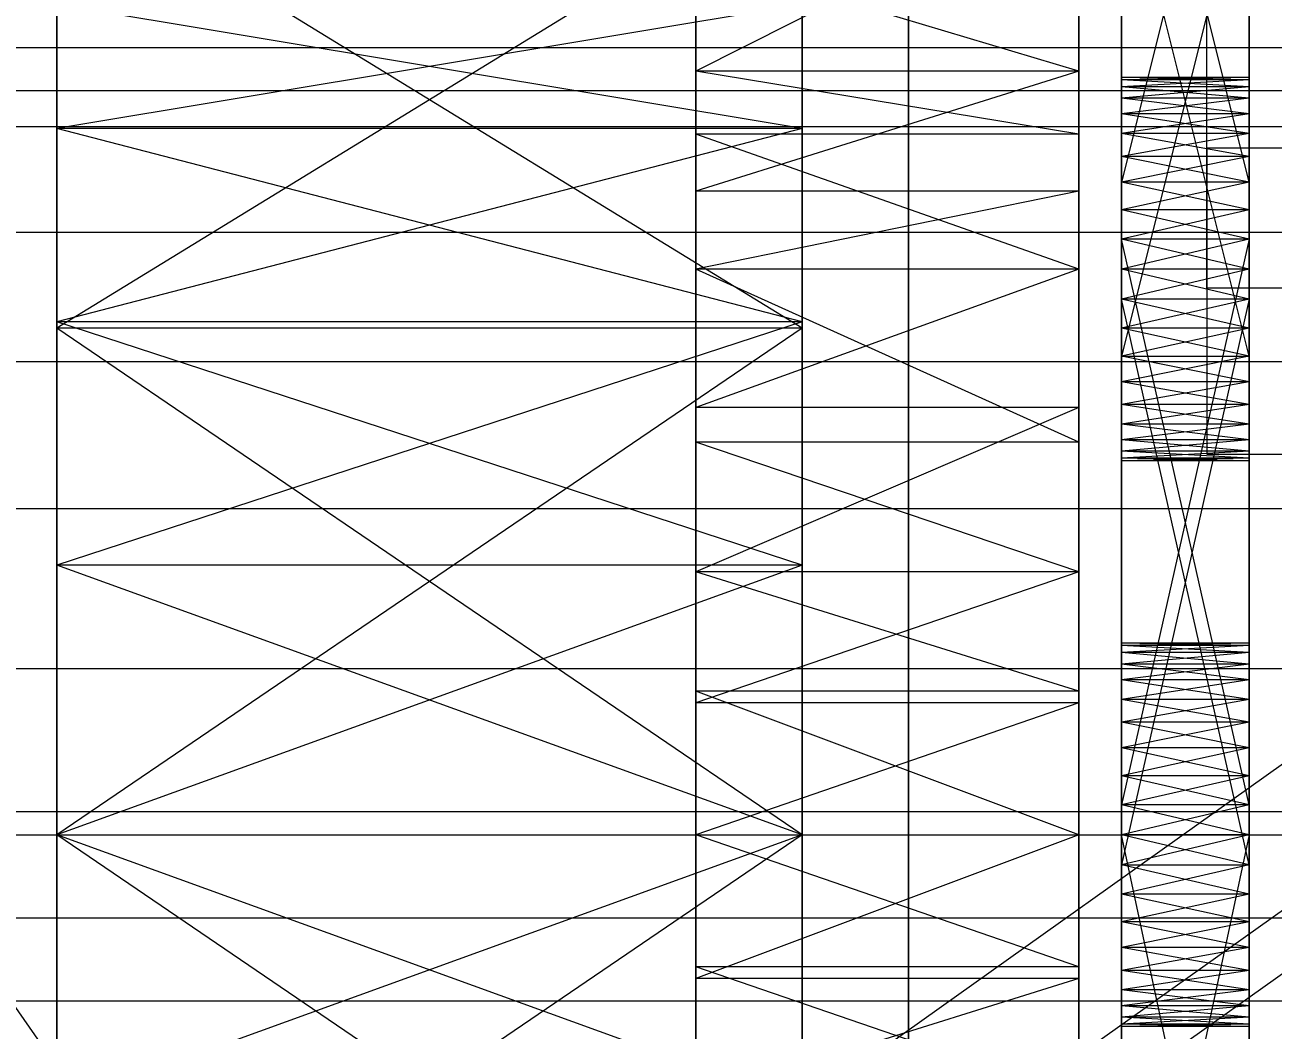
# Model space of a CAD drawing. Header units: millimetres. Extents: x -1970 to 59977, y -65068 to 6837.
# Drawn here: x 1398.5 to 1457.1, y -33802.7 to -33755.5 of the extents above; entities that cross this region are included whole.
import ezdxf

# ---------------------------------------------------------------- set-up
doc = ezdxf.new("R2010")
doc.units = ezdxf.units.MM
for name, color, linetype, lineweight in [('COTAS_O', 1, 'Continuous', 0), ('frontal_C03', 7, 'Continuous', 0), ('frontal_secador', 7, 'Continuous', 0), ('frontal_tolva', 7, 'Continuous', 0)]:
    doc.layers.add(name, color=color, linetype=linetype, lineweight=lineweight)
doc.dimstyles.new('R19_100', dxfattribs={"dimtxt": 250, "dimasz": 150, "dimexe": 150, "dimexo": 80, "dimgap": 100, "dimtad": 1, "dimtih": 1, "dimtoh": 1, "dimdsep": 46, "dimcen": 0.09, "dimadec": 0, "dimazin": 0, "dimtfac": 1, "dimtdec": 4, "dimtofl": 0, "dimtmove": 0, "dimatfit": 3, "dimfxl": 1, "dimtolj": 1, "dimtzin": 0, "dimarcsym": 0})

# ---------------------------------------------------------------- blocks, each defined once
blk = doc.blocks.new('*D39')
at = {"layer": 'COTAS_O', "color": 0, "lineweight": -2, "transparency": 16777216}
for p, q in [((-1725, -34320), (-1725, -33550)), ((1725, -34320), (1725, -33550)), ((-1575, -33700), (1575, -33700))]:
    blk.add_line(p, q, dxfattribs=at)
at = {"layer": 'COTAS_O', "color": 0, "transparency": 16777216}
for points in [[(-1575, -33675), (-1575, -33725), (-1725, -33700)], [(1575, -33675), (1575, -33725), (1725, -33700)]]:
    blk.add_solid(points, dxfattribs=at)
at = {"layer": 'Defpoints', "color": 0, "transparency": 16777216}
for p in [(1725, -33700), (-1725, -34400), (1725, -34400)]:
    blk.add_point(p, dxfattribs=at)

msp = doc.modelspace()

# ---------------------------------------------------------------- linework, layer by layer
at = {"layer": 'frontal_C03'}
for p, q in [((1440, -34004.816), (1440, -33657.91)), ((1440, -33666.893), (1440, -34013.799)), ((1454, -33767.821), (1454, -33753.448)), ((1454, -33761.244), (1454, -33753.448)), ((-1500, -33758.543), (1500, -33758.543)), ((1506, -33761.244), (1454, -33761.244)), ((1454, -33761.244), (1454, -33775.616)), ((1506, -33767.821), (1454, -33767.821)), ((1454, -33767.821), (1454, -33775.616)), ((1454, -33775.616), (1506, -33775.616)), ((1530, -33792.417), (-1530, -33792.417)), ((1530, -33797.417), (-1530, -33797.417))]:
    msp.add_line(p, q, dxfattribs=at)
at = {"layer": 'frontal_secador'}
for p, q in [((1400, -36000), (1400, -33000)), ((1400, -36000), (1400, -33075)), ((1400, -34600), (1400, -33075)), ((1400, -35940), (1400, -33075)), ((1400, -34650), (1400, -33075)), ((1400, -36000), (1400, -33250)), ((1400, -33793.5), (1400, -33720.269)), ((1400, -33760.33), (1400, -33720.269)), ((1435, -33720.269), (1435, -33793.5)), ((1435, -33720.269), (1435, -33760.33)), ((1430, -33723.111), (1430, -33757.635)), ((1430, -33723.111), (1430, -33805.858)), ((1448, -33757.635), (1448, -33723.111)), ((1448, -33805.858), (1448, -33723.111)), ((1450, -33734.391), (1450, -33765.517)), ((1456, -33765.517), (1456, -33734.391)), ((1450, -33764.143), (1450, -33736.586)), ((1450, -33769.706), (1450, -33736.586)), ((1450, -33775.925), (1450, -33736.586)), ((1456, -33736.586), (1456, -33764.143)), ((1456, -33736.586), (1456, -33769.706)), ((1456, -33736.586), (1456, -33775.925)), ((1430, -33737.639), (1430, -33757.635)), ((1430, -33781.142), (1430, -33737.639)), ((1430, -33829.365), (1430, -33737.639)), ((1430, -33737.639), (1430, -33805.858)), ((1430, -33871.527), (1430, -33737.639)), ((1448, -33757.635), (1448, -33737.639)), ((1448, -33737.639), (1448, -33781.142)), ((1448, -33737.639), (1448, -33829.365)), ((1448, -33805.858), (1448, -33737.639)), ((1448, -33737.639), (1448, -33871.527)), ((1450, -33737.66), (1450, -33762.839)), ((1450, -33737.66), (1450, -33765.517)), ((1450, -33773.289), (1450, -33737.66)), ((1456, -33762.839), (1456, -33737.66)), ((1456, -33765.517), (1456, -33737.66)), ((1456, -33737.66), (1456, -33773.289)), ((1450, -33762.839), (1450, -33738.865)), ((1456, -33762.839), (1450, -33738.865)), ((1450, -33764.143), (1450, -33738.865)), ((1456, -33738.865), (1450, -33762.839)), ((1456, -33738.865), (1456, -33762.839)), ((1456, -33738.865), (1456, -33764.143)), ((1430, -33757.635), (1430, -33742.194)), ((1448, -33742.194), (1448, -33757.635)), ((1450, -33773.289), (1450, -33742.95)), ((1456, -33742.95), (1456, -33773.289)), ((1450, -33744.358), (1450, -33772.215)), ((1450, -33744.358), (1450, -33774.206)), ((1450, -33744.358), (1450, -33775.925)), ((1456, -33772.215), (1456, -33744.358)), ((1456, -33774.206), (1456, -33744.358)), ((1456, -33775.925), (1456, -33744.358)), ((1450, -33771.01), (1450, -33745.732)), ((1450, -33773.289), (1450, -33745.732)), ((1456, -33745.732), (1456, -33771.01)), ((1456, -33745.732), (1456, -33773.289)), ((1450, -33747.036), (1450, -33771.01)), ((1456, -33747.036), (1450, -33771.01)), ((1450, -33747.036), (1450, -33772.215)), ((1456, -33771.01), (1450, -33747.036)), ((1456, -33771.01), (1456, -33747.036)), ((1456, -33772.215), (1456, -33747.036)), ((1400, -33748.24), (1400, -33793.5)), ((1400, -33769.706), (1400, -33748.24)), ((1400, -33748.24), (1400, -33838.76)), ((1400, -33760.33), (1400, -33748.24)), ((1400, -33769.401), (1400, -33748.24)), ((1400, -33780.83), (1400, -33748.24)), ((1435, -33769.706), (1400, -33748.24)), ((1435, -33748.24), (1400, -33769.706)), ((1430, -33748.565), (1430, -33757.635)), ((1448, -33748.565), (1430, -33757.635)), ((1435, -33793.5), (1435, -33748.24)), ((1435, -33748.24), (1435, -33769.706)), ((1435, -33838.76), (1435, -33748.24)), ((1435, -33748.24), (1435, -33760.33)), ((1435, -33748.24), (1435, -33769.401)), ((1435, -33748.24), (1435, -33780.83)), ((1448, -33757.635), (1448, -33748.565)), ((1430, -33757.635), (1430, -33752.223)), ((1448, -33757.635), (1430, -33752.223)), ((1448, -33752.223), (1448, -33757.635)), ((1400, -33760.33), (1400, -33754.507)), ((1435, -33760.33), (1400, -33754.507)), ((1435, -33754.507), (1400, -33760.33)), ((1430, -33756.545), (1430, -33754.269)), ((1435, -33754.507), (1435, -33760.33)), ((1480, -33756.545), (1325, -33756.545)), ((1430, -33756.545), (1325, -33756.545)), ((1430, -33760.241), (1430, -33756.545)), ((1430, -33757.635), (1430, -33775.058)), ((1430, -33760.589), (1430, -33757.635)), ((1430, -33757.635), (1430, -33781.142)), ((1430, -33757.635), (1430, -33763.268)), ((1430, -33757.635), (1430, -33805.858)), ((1448, -33760.589), (1430, -33757.635)), ((1448, -33757.635), (1430, -33757.635)), ((1448, -33757.635), (1430, -33763.268)), ((1448, -33775.058), (1448, -33757.635)), ((1448, -33757.635), (1448, -33760.589)), ((1448, -33781.142), (1448, -33757.635)), ((1448, -33763.268), (1448, -33757.635)), ((1448, -33805.858), (1448, -33757.635)), ((1450, -33757.925), (1450, -33758.365)), ((1450, -33758.035), (1450, -33757.925)), ((1450, -33757.925), (1450, -33759.643)), ((1456, -33758.035), (1450, -33757.925)), ((1456, -33757.925), (1450, -33757.925)), ((1456, -33757.925), (1450, -33758.035)), ((1450, -33758.365), (1450, -33758.035)), ((1456, -33758.365), (1450, -33758.035)), ((1456, -33758.035), (1450, -33758.035)), ((1456, -33758.035), (1450, -33758.365)), ((1450, -33758.035), (1450, -33758.906)), ((1450, -33758.035), (1450, -33760.561)), ((1450, -33758.035), (1450, -33765.517)), ((1450, -33762.839), (1450, -33758.035)), ((1456, -33758.365), (1456, -33757.925)), ((1456, -33757.925), (1456, -33758.035)), ((1456, -33759.643), (1456, -33757.925)), ((1456, -33758.035), (1456, -33758.365)), ((1456, -33758.906), (1456, -33758.035)), ((1456, -33760.561), (1456, -33758.035)), ((1456, -33765.517), (1456, -33758.035)), ((1456, -33758.035), (1456, -33762.839)), ((1450, -33758.365), (1450, -33759.643)), ((1450, -33758.906), (1450, -33758.365)), ((1456, -33758.906), (1450, -33758.365)), ((1456, -33758.365), (1450, -33758.365)), ((1456, -33758.365), (1450, -33758.906)), ((1456, -33759.643), (1456, -33758.365)), ((1456, -33758.365), (1456, -33758.906)), ((1450, -33759.643), (1450, -33758.906)), ((1456, -33759.643), (1450, -33758.906)), ((1456, -33758.906), (1450, -33758.906)), ((1456, -33758.906), (1450, -33759.643)), ((1450, -33758.906), (1450, -33760.561)), ((1450, -33762.839), (1450, -33758.906)), ((1456, -33758.906), (1456, -33759.643)), ((1456, -33760.561), (1456, -33758.906)), ((1456, -33758.906), (1456, -33762.839)), ((1450, -33759.643), (1450, -33761.635)), ((1450, -33760.561), (1450, -33759.643)), ((1450, -33759.643), (1450, -33764.143)), ((1450, -33759.643), (1450, -33794.908)), ((1450, -33797.586), (1450, -33759.643)), ((1456, -33760.561), (1450, -33759.643)), ((1456, -33759.643), (1450, -33759.643)), ((1456, -33759.643), (1450, -33760.561)), ((1456, -33761.635), (1456, -33759.643)), ((1456, -33759.643), (1456, -33760.561)), ((1456, -33764.143), (1456, -33759.643)), ((1456, -33794.908), (1456, -33759.643)), ((1456, -33759.643), (1456, -33797.586)), ((1480, -33760.241), (1325, -33760.241)), ((1430, -33760.241), (1325, -33760.241)), ((1400, -33760.33), (1400, -33793.5)), ((1400, -33769.401), (1400, -33760.33)), ((1435, -33769.401), (1400, -33760.33)), ((1435, -33760.33), (1400, -33760.33)), ((1435, -33760.33), (1400, -33769.401)), ((1430, -33765.216), (1430, -33760.241)), ((1435, -33793.5), (1435, -33760.33)), ((1435, -33760.33), (1435, -33769.401)), ((1430, -33760.589), (1430, -33775.058)), ((1430, -33766.925), (1430, -33760.589)), ((1448, -33766.925), (1430, -33760.589)), ((1448, -33760.589), (1430, -33760.589)), ((1448, -33775.058), (1448, -33760.589)), ((1448, -33760.589), (1448, -33766.925)), ((1450, -33761.635), (1450, -33760.561)), ((1456, -33761.635), (1450, -33760.561)), ((1456, -33760.561), (1450, -33760.561)), ((1456, -33760.561), (1450, -33761.635)), ((1450, -33760.561), (1450, -33762.839)), ((1450, -33760.561), (1450, -33765.517)), ((1456, -33760.561), (1456, -33761.635)), ((1456, -33762.839), (1456, -33760.561)), ((1456, -33765.517), (1456, -33760.561)), ((1450, -33761.635), (1450, -33764.143)), ((1450, -33762.839), (1450, -33761.635)), ((1456, -33762.839), (1450, -33761.635)), ((1456, -33761.635), (1450, -33761.635)), ((1456, -33761.635), (1450, -33762.839)), ((1456, -33764.143), (1456, -33761.635)), ((1456, -33761.635), (1456, -33762.839)), ((1430, -33773.424), (1430, -33763.268)), ((1430, -33763.268), (1430, -33766.925)), ((1430, -33781.142), (1430, -33763.268)), ((1448, -33763.268), (1430, -33763.268)), ((1448, -33763.268), (1430, -33766.925)), ((1448, -33763.268), (1448, -33773.424)), ((1448, -33766.925), (1448, -33763.268)), ((1448, -33763.268), (1448, -33781.142)), ((1450, -33764.143), (1450, -33762.839)), ((1456, -33764.143), (1450, -33762.839)), ((1456, -33762.839), (1450, -33762.839)), ((1456, -33762.839), (1450, -33764.143)), ((1450, -33762.839), (1450, -33765.517)), ((1450, -33793.5), (1450, -33762.839)), ((1450, -33798.79), (1450, -33762.839)), ((1450, -33802.06), (1450, -33762.839)), ((1456, -33762.839), (1456, -33764.143)), ((1456, -33765.517), (1456, -33762.839)), ((1456, -33762.839), (1456, -33793.5)), ((1456, -33762.839), (1456, -33798.79)), ((1456, -33762.839), (1456, -33802.06)), ((1450, -33764.143), (1450, -33792.092)), ((1450, -33765.517), (1450, -33764.143)), ((1450, -33766.925), (1450, -33764.143)), ((1450, -33764.143), (1450, -33794.908)), ((1450, -33797.586), (1450, -33764.143)), ((1456, -33765.517), (1450, -33764.143)), ((1456, -33764.143), (1450, -33764.143)), ((1456, -33764.143), (1450, -33765.517)), ((1450, -33769.706), (1450, -33764.143)), ((1456, -33792.092), (1456, -33764.143)), ((1456, -33764.143), (1456, -33765.517)), ((1456, -33764.143), (1456, -33766.925)), ((1456, -33794.908), (1456, -33764.143)), ((1456, -33764.143), (1456, -33797.586)), ((1456, -33764.143), (1456, -33769.706)), ((1480, -33765.216), (1325, -33765.216)), ((1430, -33765.216), (1325, -33765.216)), ((1430, -33771.277), (1430, -33765.216)), ((1450, -33792.092), (1450, -33765.517)), ((1450, -33765.517), (1450, -33766.925)), ((1456, -33792.092), (1450, -33765.517)), ((1456, -33765.517), (1450, -33765.517)), ((1456, -33765.517), (1450, -33766.925)), ((1450, -33765.517), (1450, -33768.333)), ((1450, -33765.517), (1450, -33771.01)), ((1450, -33765.517), (1450, -33774.944)), ((1450, -33765.517), (1450, -33773.289)), ((1456, -33766.925), (1450, -33765.517)), ((1450, -33793.5), (1450, -33765.517)), ((1450, -33765.517), (1450, -33796.281)), ((1450, -33765.517), (1450, -33798.79)), ((1450, -33765.517), (1450, -33802.06)), ((1456, -33765.517), (1450, -33792.092)), ((1456, -33765.517), (1456, -33792.092)), ((1456, -33766.925), (1456, -33765.517)), ((1456, -33768.333), (1456, -33765.517)), ((1456, -33771.01), (1456, -33765.517)), ((1456, -33774.944), (1456, -33765.517)), ((1456, -33773.289), (1456, -33765.517)), ((1456, -33765.517), (1456, -33793.5)), ((1456, -33796.281), (1456, -33765.517)), ((1456, -33798.79), (1456, -33765.517)), ((1456, -33802.06), (1456, -33765.517)), ((1430, -33775.058), (1430, -33766.925)), ((1430, -33766.925), (1430, -33773.424)), ((1448, -33775.058), (1430, -33766.925)), ((1448, -33766.925), (1430, -33766.925)), ((1448, -33766.925), (1430, -33773.424)), ((1448, -33766.925), (1448, -33775.058)), ((1448, -33773.424), (1448, -33766.925)), ((1450, -33794.908), (1450, -33766.925)), ((1450, -33766.925), (1450, -33768.333)), ((1450, -33797.586), (1450, -33766.925)), ((1456, -33766.925), (1450, -33766.925)), ((1456, -33766.925), (1450, -33768.333)), ((1456, -33768.333), (1450, -33766.925)), ((1450, -33769.706), (1450, -33766.925)), ((1456, -33766.925), (1456, -33794.908)), ((1456, -33768.333), (1456, -33766.925)), ((1456, -33766.925), (1456, -33797.586)), ((1456, -33766.925), (1456, -33769.706)), ((1450, -33768.333), (1450, -33794.908)), ((1456, -33768.333), (1450, -33768.333)), ((1456, -33768.333), (1450, -33794.908)), ((1450, -33768.333), (1450, -33771.01)), ((1450, -33769.706), (1450, -33768.333)), ((1456, -33769.706), (1450, -33768.333)), ((1456, -33768.333), (1450, -33769.706)), ((1450, -33768.333), (1450, -33796.281)), ((1456, -33794.908), (1450, -33768.333)), ((1456, -33794.908), (1456, -33768.333)), ((1456, -33771.01), (1456, -33768.333)), ((1456, -33768.333), (1456, -33769.706)), ((1456, -33796.281), (1456, -33768.333)), ((1400, -33769.401), (1400, -33793.5)), ((1400, -33780.83), (1400, -33769.401)), ((1435, -33780.83), (1400, -33769.401)), ((1435, -33769.401), (1400, -33769.401)), ((1435, -33769.401), (1400, -33780.83)), ((1400, -33793.5), (1400, -33769.706)), ((1435, -33793.5), (1400, -33769.706)), ((1435, -33769.706), (1400, -33769.706)), ((1435, -33769.706), (1400, -33793.5)), ((1435, -33793.5), (1435, -33769.401)), ((1435, -33769.401), (1435, -33780.83)), ((1435, -33769.706), (1435, -33793.5)), ((1450, -33771.01), (1450, -33769.706)), ((1456, -33771.01), (1450, -33769.706)), ((1456, -33769.706), (1450, -33769.706)), ((1450, -33772.215), (1450, -33769.706)), ((1450, -33774.206), (1450, -33769.706)), ((1450, -33775.925), (1450, -33769.706)), ((1456, -33769.706), (1450, -33771.01)), ((1456, -33769.706), (1456, -33771.01)), ((1456, -33769.706), (1456, -33772.215)), ((1456, -33769.706), (1456, -33774.206)), ((1456, -33769.706), (1456, -33775.925)), ((1480, -33771.277), (1325, -33771.277)), ((1430, -33771.277), (1325, -33771.277)), ((1430, -33778.193), (1430, -33771.277)), ((1450, -33773.289), (1450, -33771.01)), ((1450, -33771.01), (1450, -33772.215)), ((1450, -33771.01), (1450, -33774.944)), ((1450, -33771.01), (1456, -33771.01)), ((1456, -33771.01), (1450, -33772.215)), ((1456, -33772.215), (1450, -33771.01)), ((1456, -33771.01), (1456, -33773.289)), ((1456, -33772.215), (1456, -33771.01)), ((1456, -33774.944), (1456, -33771.01)), ((1450, -33772.215), (1450, -33773.289)), ((1456, -33772.215), (1450, -33772.215)), ((1456, -33772.215), (1450, -33773.289)), ((1456, -33773.289), (1450, -33772.215)), ((1450, -33774.206), (1450, -33772.215)), ((1456, -33773.289), (1456, -33772.215)), ((1456, -33772.215), (1456, -33774.206)), ((1450, -33774.944), (1450, -33773.289)), ((1450, -33773.289), (1450, -33774.206)), ((1450, -33775.814), (1450, -33773.289)), ((1456, -33773.289), (1450, -33773.289)), ((1456, -33773.289), (1450, -33774.206)), ((1456, -33774.206), (1450, -33773.289)), ((1456, -33773.289), (1456, -33774.944)), ((1456, -33774.206), (1456, -33773.289)), ((1456, -33773.289), (1456, -33775.814)), ((1430, -33773.424), (1430, -33781.142)), ((1448, -33773.424), (1430, -33773.424)), ((1448, -33773.424), (1430, -33781.142)), ((1448, -33781.142), (1448, -33773.424)), ((1450, -33774.206), (1450, -33774.944)), ((1456, -33774.206), (1450, -33774.206)), ((1456, -33774.206), (1450, -33774.944)), ((1456, -33774.944), (1450, -33774.206)), ((1450, -33775.484), (1450, -33774.206)), ((1450, -33775.925), (1450, -33774.206)), ((1456, -33774.944), (1456, -33774.206)), ((1456, -33774.206), (1456, -33775.484)), ((1456, -33774.206), (1456, -33775.925)), ((1430, -33781.142), (1430, -33775.058)), ((1448, -33781.142), (1430, -33775.058)), ((1448, -33775.058), (1430, -33775.058)), ((1448, -33775.058), (1448, -33781.142)), ((1450, -33775.814), (1450, -33774.944)), ((1450, -33774.944), (1450, -33775.484)), ((1456, -33774.944), (1450, -33774.944)), ((1456, -33774.944), (1450, -33775.484)), ((1456, -33775.484), (1450, -33774.944)), ((1456, -33774.944), (1456, -33775.814)), ((1456, -33775.484), (1456, -33774.944)), ((1450, -33775.484), (1450, -33775.814)), ((1456, -33775.484), (1450, -33775.484)), ((1456, -33775.484), (1450, -33775.814)), ((1456, -33775.814), (1450, -33775.484)), ((1450, -33775.925), (1450, -33775.484)), ((1456, -33775.814), (1456, -33775.484)), ((1456, -33775.484), (1456, -33775.925)), ((1450, -33775.814), (1450, -33775.925)), ((1456, -33775.814), (1450, -33775.814)), ((1456, -33775.814), (1450, -33775.925)), ((1456, -33775.925), (1450, -33775.814)), ((1456, -33775.925), (1450, -33775.925)), ((1456, -33775.814), (1456, -33775.925)), ((1480, -33778.193), (1325, -33778.193)), ((1430, -33778.193), (1325, -33778.193)), ((1430, -33785.696), (1430, -33778.193)), ((1400, -33780.83), (1400, -33793.5)), ((1400, -33780.83), (1400, -33838.76)), ((1435, -33793.5), (1400, -33780.83)), ((1435, -33780.83), (1400, -33780.83)), ((1435, -33780.83), (1400, -33793.5)), ((1435, -33793.5), (1435, -33780.83)), ((1435, -33838.76), (1435, -33780.83)), ((1430, -33781.142), (1430, -33799.698)), ((1430, -33786.752), (1430, -33781.142)), ((1430, -33781.142), (1430, -33805.858)), ((1430, -33781.142), (1430, -33787.302)), ((1430, -33829.365), (1430, -33781.142)), ((1448, -33786.752), (1430, -33781.142)), ((1448, -33781.142), (1430, -33781.142)), ((1448, -33781.142), (1430, -33787.302)), ((1448, -33799.698), (1448, -33781.142)), ((1448, -33781.142), (1448, -33786.752)), ((1448, -33805.858), (1448, -33781.142)), ((1448, -33787.302), (1448, -33781.142)), ((1448, -33781.142), (1448, -33829.365)), ((1450, -33784.611), (1450, -33784.5)), ((1456, -33784.611), (1450, -33784.5)), ((1456, -33784.5), (1450, -33784.5)), ((1456, -33784.5), (1450, -33784.611)), ((1450, -33784.611), (1450, -33785.481)), ((1450, -33784.94), (1450, -33784.611)), ((1450, -33784.611), (1450, -33787.136)), ((1456, -33784.94), (1450, -33784.611)), ((1456, -33784.611), (1450, -33784.611)), ((1456, -33784.611), (1450, -33784.94)), ((1450, -33785.481), (1450, -33784.94)), ((1456, -33785.481), (1450, -33784.94)), ((1456, -33784.94), (1450, -33784.94)), ((1456, -33784.94), (1450, -33785.481)), ((1456, -33784.611), (1456, -33784.5)), ((1456, -33785.481), (1456, -33784.611)), ((1456, -33784.611), (1456, -33784.94)), ((1456, -33787.136), (1456, -33784.611)), ((1456, -33784.94), (1456, -33785.481)), ((1450, -33785.481), (1450, -33787.136)), ((1450, -33786.219), (1450, -33785.481)), ((1450, -33789.414), (1450, -33785.481)), ((1450, -33824.281), (1450, -33785.481)), ((1456, -33786.219), (1450, -33785.481)), ((1456, -33785.481), (1450, -33785.481)), ((1456, -33785.481), (1450, -33786.219)), ((1456, -33787.136), (1456, -33785.481)), ((1456, -33785.481), (1456, -33786.219)), ((1456, -33785.481), (1456, -33789.414)), ((1456, -33785.481), (1456, -33824.281)), ((1480, -33785.696), (1325, -33785.696)), ((1430, -33785.696), (1325, -33785.696)), ((1430, -33793.5), (1430, -33785.696)), ((1430, -33786.752), (1430, -33799.698)), ((1430, -33793.5), (1430, -33786.752)), ((1448, -33793.5), (1430, -33786.752)), ((1448, -33786.752), (1430, -33786.752)), ((1448, -33799.698), (1448, -33786.752)), ((1448, -33786.752), (1448, -33793.5)), ((1450, -33787.136), (1450, -33786.219)), ((1456, -33787.136), (1450, -33786.219)), ((1456, -33786.219), (1450, -33786.219)), ((1456, -33786.219), (1450, -33787.136)), ((1456, -33786.219), (1456, -33787.136)), ((1430, -33800.248), (1430, -33787.302)), ((1430, -33787.302), (1430, -33793.5)), ((1430, -33805.858), (1430, -33787.302)), ((1448, -33787.302), (1430, -33787.302)), ((1448, -33787.302), (1430, -33793.5)), ((1448, -33787.302), (1448, -33800.248)), ((1448, -33793.5), (1448, -33787.302)), ((1448, -33787.302), (1448, -33805.858)), ((1450, -33787.136), (1450, -33789.414)), ((1450, -33788.21), (1450, -33787.136)), ((1450, -33787.136), (1450, -33792.092)), ((1450, -33787.136), (1450, -33824.281)), ((1456, -33788.21), (1450, -33787.136)), ((1456, -33787.136), (1450, -33787.136)), ((1456, -33787.136), (1450, -33788.21)), ((1456, -33789.414), (1456, -33787.136)), ((1456, -33787.136), (1456, -33788.21)), ((1456, -33792.092), (1456, -33787.136)), ((1456, -33824.281), (1456, -33787.136)), ((1450, -33789.414), (1450, -33788.21)), ((1456, -33789.414), (1450, -33788.21)), ((1456, -33788.21), (1450, -33788.21)), ((1456, -33788.21), (1450, -33789.414)), ((1456, -33788.21), (1456, -33789.414)), ((1450, -33789.414), (1450, -33792.092)), ((1450, -33790.719), (1450, -33789.414)), ((1450, -33824.281), (1450, -33789.414)), ((1456, -33790.719), (1450, -33789.414)), ((1456, -33789.414), (1450, -33789.414)), ((1456, -33789.414), (1450, -33790.719)), ((1456, -33792.092), (1456, -33789.414)), ((1456, -33789.414), (1456, -33790.719)), ((1456, -33789.414), (1456, -33824.281)), ((1450, -33792.092), (1450, -33790.719)), ((1456, -33792.092), (1450, -33790.719)), ((1456, -33790.719), (1450, -33790.719)), ((1456, -33790.719), (1450, -33792.092)), ((1456, -33790.719), (1456, -33792.092)), ((1450, -33821.5), (1450, -33792.092)), ((1450, -33792.092), (1450, -33793.5)), ((1450, -33824.281), (1450, -33792.092)), ((1456, -33793.5), (1450, -33792.092)), ((1456, -33792.092), (1450, -33792.092)), ((1456, -33792.092), (1450, -33793.5)), ((1450, -33792.092), (1450, -33794.908)), ((1456, -33792.092), (1456, -33821.5)), ((1456, -33793.5), (1456, -33792.092)), ((1456, -33792.092), (1456, -33824.281)), ((1456, -33794.908), (1456, -33792.092)), ((1325, -33793.5), (1480, -33793.5)), ((1325, -33793.5), (1430, -33793.5)), ((1400, -33793.5), (1400, -33806.17)), ((1400, -33838.76), (1400, -33793.5)), ((1400, -33793.5), (1400, -33817.294)), ((1400, -33793.5), (1400, -33817.599)), ((1400, -33866.731), (1400, -33793.5)), ((1400, -33793.5), (1400, -33826.67)), ((1400, -33793.5), (1435, -33793.5)), ((1435, -33793.5), (1400, -33817.294)), ((1435, -33817.294), (1400, -33793.5)), ((1435, -33793.5), (1400, -33806.17)), ((1435, -33806.17), (1400, -33793.5)), ((1430, -33801.304), (1430, -33793.5)), ((1430, -33799.698), (1430, -33793.5)), ((1430, -33793.5), (1430, -33800.248)), ((1430, -33793.5), (1448, -33793.5)), ((1448, -33793.5), (1430, -33800.248)), ((1448, -33799.698), (1430, -33793.5)), ((1435, -33806.17), (1435, -33793.5)), ((1435, -33793.5), (1435, -33838.76)), ((1435, -33817.294), (1435, -33793.5)), ((1435, -33817.599), (1435, -33793.5)), ((1435, -33793.5), (1435, -33866.731)), ((1435, -33826.67), (1435, -33793.5)), ((1448, -33793.5), (1448, -33799.698)), ((1448, -33800.248), (1448, -33793.5)), ((1450, -33793.5), (1450, -33821.5)), ((1456, -33821.5), (1450, -33793.5)), ((1456, -33793.5), (1450, -33793.5)), ((1456, -33793.5), (1450, -33821.5)), ((1450, -33794.908), (1450, -33793.5)), ((1456, -33794.908), (1450, -33793.5)), ((1450, -33796.281), (1450, -33793.5)), ((1450, -33798.79), (1450, -33793.5)), ((1456, -33793.5), (1450, -33794.908)), ((1456, -33821.5), (1456, -33793.5)), ((1456, -33793.5), (1456, -33794.908)), ((1456, -33793.5), (1456, -33796.281)), ((1456, -33793.5), (1456, -33798.79)), ((1450, -33797.586), (1450, -33794.908)), ((1450, -33794.908), (1450, -33796.281)), ((1450, -33794.908), (1450, -33799.864)), ((1450, -33794.908), (1450, -33802.389)), ((1450, -33794.908), (1456, -33794.908)), ((1456, -33794.908), (1450, -33796.281)), ((1456, -33796.281), (1450, -33794.908)), ((1456, -33794.908), (1456, -33797.586)), ((1456, -33796.281), (1456, -33794.908)), ((1456, -33799.864), (1456, -33794.908)), ((1456, -33802.389), (1456, -33794.908)), ((1450, -33796.281), (1450, -33797.586)), ((1456, -33796.281), (1450, -33796.281)), ((1456, -33796.281), (1450, -33797.586)), ((1456, -33797.586), (1450, -33796.281)), ((1450, -33798.79), (1450, -33796.281)), ((1456, -33797.586), (1456, -33796.281)), ((1456, -33796.281), (1456, -33798.79)), ((1450, -33799.864), (1450, -33797.586)), ((1450, -33797.586), (1450, -33798.79)), ((1450, -33801.519), (1450, -33797.586)), ((1450, -33802.389), (1450, -33797.586)), ((1456, -33797.586), (1450, -33797.586)), ((1456, -33797.586), (1450, -33798.79)), ((1456, -33798.79), (1450, -33797.586)), ((1456, -33797.586), (1456, -33799.864)), ((1456, -33798.79), (1456, -33797.586)), ((1456, -33797.586), (1456, -33801.519)), ((1456, -33797.586), (1456, -33802.389)), ((1450, -33798.79), (1450, -33799.864)), ((1456, -33798.79), (1450, -33798.79)), ((1456, -33798.79), (1450, -33799.864)), ((1456, -33799.864), (1450, -33798.79)), ((1450, -33800.781), (1450, -33798.79)), ((1450, -33802.06), (1450, -33798.79)), ((1456, -33799.864), (1456, -33798.79)), ((1456, -33798.79), (1456, -33800.781)), ((1456, -33798.79), (1456, -33802.06)), ((1430, -33805.858), (1430, -33799.698)), ((1448, -33805.858), (1430, -33799.698)), ((1448, -33799.698), (1430, -33799.698)), ((1430, -33800.248), (1430, -33805.858)), ((1448, -33800.248), (1430, -33800.248)), ((1448, -33800.248), (1430, -33805.858)), ((1448, -33799.698), (1448, -33805.858)), ((1448, -33805.858), (1448, -33800.248)), ((1450, -33801.519), (1450, -33799.864)), ((1450, -33799.864), (1450, -33800.781)), ((1450, -33799.864), (1450, -33802.389)), ((1456, -33799.864), (1450, -33799.864)), ((1456, -33799.864), (1450, -33800.781)), ((1456, -33800.781), (1450, -33799.864)), ((1456, -33799.864), (1456, -33801.519)), ((1456, -33800.781), (1456, -33799.864)), ((1456, -33802.389), (1456, -33799.864)), ((1450, -33800.781), (1450, -33801.519)), ((1456, -33800.781), (1450, -33800.781)), ((1456, -33800.781), (1450, -33801.519)), ((1456, -33801.519), (1450, -33800.781)), ((1450, -33802.06), (1450, -33800.781)), ((1456, -33801.519), (1456, -33800.781)), ((1456, -33800.781), (1456, -33802.06)), ((1480, -33801.304), (1325, -33801.304)), ((1430, -33801.304), (1325, -33801.304)), ((1430, -33801.304), (1430, -33808.807)), ((1450, -33802.389), (1450, -33801.519)), ((1450, -33801.519), (1450, -33802.06)), ((1456, -33801.519), (1450, -33801.519)), ((1456, -33801.519), (1450, -33802.06)), ((1456, -33802.06), (1450, -33801.519)), ((1456, -33801.519), (1456, -33802.389)), ((1456, -33802.06), (1456, -33801.519)), ((1450, -33802.06), (1450, -33802.389)), ((1456, -33802.06), (1450, -33802.06)), ((1456, -33802.06), (1450, -33802.389)), ((1456, -33802.389), (1450, -33802.06)), ((1450, -33802.5), (1450, -33802.06)), ((1450, -33802.389), (1450, -33802.5)), ((1456, -33802.389), (1450, -33802.389)), ((1456, -33802.389), (1450, -33802.5)), ((1456, -33802.5), (1450, -33802.389)), ((1456, -33802.5), (1450, -33802.5)), ((1456, -33802.389), (1456, -33802.06)), ((1456, -33802.06), (1456, -33802.5)), ((1456, -33802.389), (1456, -33802.5))]:
    msp.add_line(p, q, dxfattribs=at)
at = {"layer": 'frontal_tolva'}
for p, q in [((1769.584, -34332.806), (722.584, -32835.806)), ((1725, -33600), (600, -34400)), ((600, -34406.849), (1725, -33606.849)), ((604.636, -34406.52), (1729.636, -33606.52))]:
    msp.add_line(p, q, dxfattribs=at)

# ---------------------------------------------------------------- dimensions: what is measured, and where the dimension line sits
at = {"layer": 'COTAS_O'}
dim = msp.add_aligned_dim(p1=(-1725, -34400), p2=(1725, -34400), distance=700, text='<> O', dimstyle='R19_100', dxfattribs=at)
dim.commit()
dim.dimension.update_dxf_attribs({"geometry": '*D39', "text_midpoint": (0, -33700)})

doc.saveas('drawing.dxf')
